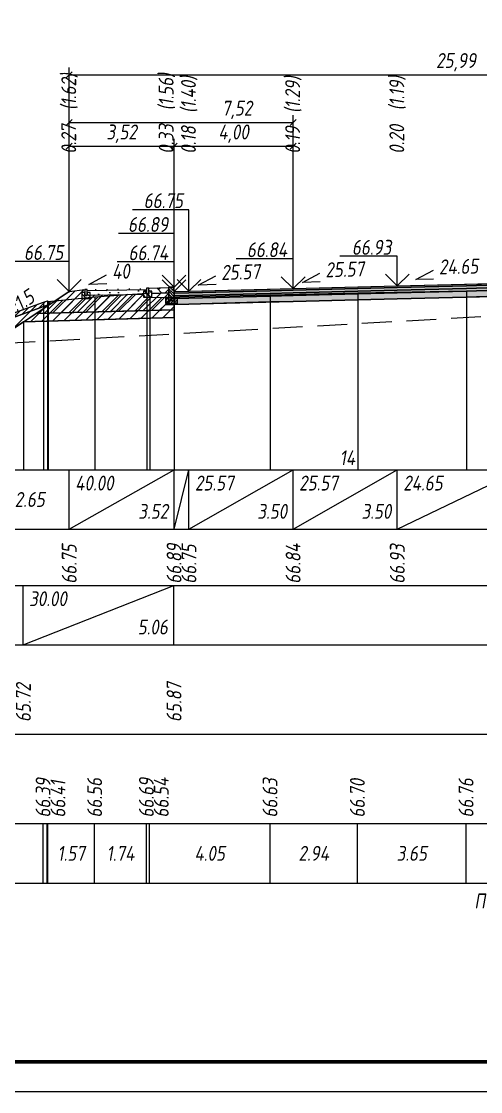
# Model space of a CAD drawing. Extents: x -717 to 1451, y -133302 to 233.
# Drawn here: x 110.2 to 187.4, y -124399.4 to -124219.7 of the extents above; entities that cross this region are included whole.
import ezdxf
from ezdxf.enums import TextEntityAlignment as Align

# ---------------------------------------------------------------- set-up
doc = ezdxf.new("R2010")
doc.units = 0
doc.linetypes.add('штриховая', pattern=[0.75, 0.5, -0.25])
for name, color, linetype in [('Интерполированный поперечник', 2, 'Continuous'), ('КОД_399', 252, 'Continuous'), ('Код_510', 7, 'Continuous'), ('Код_514', 1, 'Continuous'), ('Код_516', 1, 'Continuous'), ('Контур_0', 7, 'Continuous'), ('Контур_2660', 7, 'Continuous'), ('Контур_2665', 7, 'Continuous'), ('Контур_400', 7, 'Continuous'), ('Контур_508', 7, 'Continuous'), ('Контур_512', 7, 'Continuous'), ('Контур_513', 7, 'Continuous'), ('Красный поперечник', 1, 'Continuous'), ('Объём_2501', 7, 'Continuous'), ('Объём_2650', 7, 'Continuous'), ('Объём_2660', 7, 'Continuous'), ('Объём_2661', 7, 'Continuous'), ('Объём_2665', 7, 'Continuous'), ('Объём_2666', 7, 'Continuous'), ('Откосы', 7, 'Continuous'), ('Отметки покрытия', 7, 'Continuous'), ('Подписи поперечников', 7, 'Continuous'), ('Рабочие отметки', 7, 'Continuous'), ('Рабочие отметки доп.', 7, 'Continuous'), ('Слои выравнивания', 7, 'Continuous'), ('Таблица', 7, 'Continuous'), ('Уклоны проезжей части', 7, 'Continuous'), ('Черный поперечник', 3, 'Continuous')]:
    doc.layers.add(name, color=color, linetype=linetype)
for name, color, linetype, true_color in [('Контур_2540', 2, 'Continuous', 0xffff00), ('Контур_2562', 3, 'Continuous', 0x00ff00), ('Контур_2570', 7, 'Continuous', 0x80ff00), ('Контур_2725', 7, 'Continuous', 0x323232), ('Контур_2736', 4, 'Continuous', 0x00ffff), ('Контур_2760', 7, 'Continuous', 0x323232), ('Контур_2761', 7, 'Continuous', 0x323232), ('Контур_2762', 7, 'Continuous', 0x323232), ('Контур_2763', 7, 'Continuous', 0x323232), ('Контур_402', 7, 'Continuous', 0xff6464), ('Контур_703', 4, 'Continuous', 0x00ffff), ('Объём_2520', 7, 'Continuous', 0x80ffff), ('Объём_2540', 2, 'Continuous', 0xffff00), ('Объём_2562', 3, 'Continuous', 0x00ff00), ('Объём_2563', 7, 'Continuous', 0xff8000), ('Объём_2570', 7, 'Continuous', 0x80ff00), ('Объём_2600', 7, 'Continuous', 0x808000), ('Объём_2746', 2, 'Continuous', 0xffff00)]:
    doc.layers.add(name, color=color, linetype=linetype, true_color=true_color)
doc.styles.get("Standard").update_dxf_attribs({"font": 'txt', "height": 2.5})
doc.styles.add('М', font='romand.shx', dxfattribs={"width": 0.8, "oblique": 10, "height": 2.5})
doc.dimstyles.new('ISO-25', dxfattribs={"dimtxt": 2.5, "dimasz": 2.5, "dimexe": 1.25, "dimexo": 0.625, "dimtad": 1, "dimtxsty": 'Standard', "dimcen": 2.5, "dimadec": 0, "dimazin": 0, "dimtfac": 1, "dimtmove": 0, "dimatfit": 3, "dimfxl": 1, "dimarcsym": 0})

# ---------------------------------------------------------------- blocks, each defined once
blk = doc.blocks.new('_Oblique')
at = {"color": 0, "linetype": 'ByBlock', "lineweight": -2}
blk.add_line((-0.5, -0.5), (0.5, 0.5), dxfattribs=at)
blk = doc.blocks.new('*D3933')
at = {"color": 0, "lineweight": -2, "transparency": 16777216}
for p, q in [((118.26, -124264.5), (118.26, -124239.45)), ((135.88, -124264.54), (135.88, -124239.45)), ((118.26, -124240.7), (135.88, -124240.7))]:
    blk.add_line(p, q, dxfattribs=at)
at = {"layer": 'Defpoints', "color": 0, "transparency": 16777216}
for p in [(135.88, -124240.7), (118.26, -124265.12), (135.88, -124265.17)]:
    blk.add_point(p, dxfattribs=at)
at = {"color": 0, "lineweight": -2, "transparency": 16777216, "rotation": 180}
blk.add_blockref('_Oblique', (118.26, -124240.7), dxfattribs=at)
at = {"color": 0, "lineweight": -2, "transparency": 16777216}
blk.add_blockref('_Oblique', (135.88, -124240.7), dxfattribs=at)
at = {"color": 0, "transparency": 16777216, "insert": (127.07, -124238.59), "char_height": 2.5, "width": 10, "attachment_point": 5, "style": 'М'}
blk.add_mtext('3,52', dxfattribs=at)
blk = doc.blocks.new('*D3935')
at = {"color": 0, "lineweight": -2, "transparency": 16777216}
for p, q in [((135.88, -124264.54), (135.88, -124239.45)), ((155.88, -124264.03), (155.88, -124239.45)), ((135.88, -124240.7), (155.88, -124240.7))]:
    blk.add_line(p, q, dxfattribs=at)
at = {"layer": 'Defpoints', "color": 0, "transparency": 16777216}
for p in [(155.88, -124240.7), (155.88, -124264.66), (135.88, -124265.17)]:
    blk.add_point(p, dxfattribs=at)
at = {"color": 0, "lineweight": -2, "transparency": 16777216, "rotation": 180}
blk.add_blockref('_Oblique', (135.88, -124240.7), dxfattribs=at)
at = {"color": 0, "lineweight": -2, "transparency": 16777216}
blk.add_blockref('_Oblique', (155.88, -124240.7), dxfattribs=at)
at = {"color": 0, "transparency": 16777216, "insert": (145.88, -124238.59), "char_height": 2.5, "width": 9.1667, "attachment_point": 5, "style": 'М'}
blk.add_mtext('4,00', dxfattribs=at)
blk = doc.blocks.new('*D3938')
at = {"color": 0, "lineweight": -2, "transparency": 16777216}
for p, q in [((118.26, -124265.25), (118.26, -124235.45)), ((155.88, -124264.03), (155.88, -124235.45)), ((118.26, -124236.7), (155.88, -124236.7))]:
    blk.add_line(p, q, dxfattribs=at)
at = {"layer": 'Defpoints', "color": 0, "transparency": 16777216}
for p in [(155.88, -124236.7), (155.88, -124264.66), (118.26, -124265.87)]:
    blk.add_point(p, dxfattribs=at)
at = {"color": 0, "lineweight": -2, "transparency": 16777216, "rotation": 180}
blk.add_blockref('_Oblique', (118.26, -124236.7), dxfattribs=at)
at = {"color": 0, "lineweight": -2, "transparency": 16777216}
blk.add_blockref('_Oblique', (155.88, -124236.7), dxfattribs=at)
at = {"color": 0, "transparency": 16777216, "insert": (146.46, -124234.59), "char_height": 2.5, "width": 10, "attachment_point": 5, "style": 'М'}
blk.add_mtext('7,52', dxfattribs=at)
blk = doc.blocks.new('*D3939')
at = {"color": 0, "lineweight": -2, "transparency": 16777216}
for p, q in [((118.26, -124265.25), (118.26, -124227.45)), ((118.26, -124228.7), (248.23, -124228.7)), ((248.23, -124262.65), (248.23, -124227.45))]:
    blk.add_line(p, q, dxfattribs=at)
at = {"layer": 'Defpoints', "color": 0, "transparency": 16777216}
for p in [(248.23, -124228.7), (248.23, -124263.28), (118.26, -124265.87)]:
    blk.add_point(p, dxfattribs=at)
at = {"color": 0, "lineweight": -2, "transparency": 16777216, "rotation": 180}
blk.add_blockref('_Oblique', (118.26, -124228.7), dxfattribs=at)
at = {"color": 0, "lineweight": -2, "transparency": 16777216}
blk.add_blockref('_Oblique', (248.23, -124228.7), dxfattribs=at)
at = {"color": 0, "transparency": 16777216, "insert": (183.25, -124226.59), "char_height": 2.5, "width": 12.5, "attachment_point": 5, "style": 'М'}
blk.add_mtext('25,99', dxfattribs=at)
blk = doc.blocks.new('БР100.30.18')
at = {"linetype": 'Continuous', "lineweight": 13}
h = blk.add_hatch(dxfattribs=at)
h.set_pattern_fill('ANSI35', scale=5)
h.set_pattern_definition([(45, (-1504.996, -4799.2297), (-0.88388348, 0.88388348), []), (45, (-1504.1121, -4799.2297), (-0.88388348, 0.88388348), [1.5625, -0.3125, 0, -0.3125])])
h.paths.add_polyline_path([(0.3, 3.47), (1.8, 3.47), (1.8, -1.03), (0, -1.03), (0, 1.97)])
h = blk.add_hatch(dxfattribs=at)
h.set_pattern_fill('ANSI35', scale=5, angle=90)
h.set_pattern_definition([(135, (-1504.996, -4800.7297), (-0.88388348, -0.88388348), []), (135, (-1504.996, -4799.8458), (-0.88388348, -0.88388348), [1.5625, -0.3125, 0, -0.3125])])
h.paths.add_polyline_path([(-1, -0.03), (0, -0.03), (0, -1.03), (1.8, -1.03), (1.8, -0.03), (2.8, -0.03), (2.8, -2.03), (-1, -2.03)])
at = {"color": 7, "lineweight": 30}
blk.add_lwpolyline([(1.8, -1.03), (0, -1.03), (0, 1.97), (0.3, 3.47), (1.8, 3.47)], close=True, dxfattribs=at)
at = {"linetype": 'Continuous'}
blk.add_lwpolyline([(0, -0.03), (-1, -0.03), (-1, -2.03), (2.8, -2.03), (2.8, -0.03), (1.8, -0.03)], dxfattribs=at)

msp = doc.modelspace()

# ---------------------------------------------------------------- hatches: boundary and pattern name
at = {"linetype": 'Continuous'}
h = msp.add_hatch(dxfattribs=at)
h.set_pattern_fill('ANSI31', color=256, scale=15, angle=45, style=0)
h.set_pattern_definition([(90, (-1754.1256, -129218.1722), (-1.875, 3e-16), [])])
h.paths.add_polyline_path([(121.262, -124264.747), (131.258, -124264.541), (131.258, -124264.741), (121.262, -124264.939)])
h = msp.add_hatch(dxfattribs=at)
h.set_pattern_fill('AR-HBONE', color=253, scale=0.3)
h.set_pattern_definition([(45, (-141.6894, -130070.3907), (0, 1.69705627), [3.6, -1.2]), (135, (-140.8408, -130069.5421), (1e-16, 1.69705627), [3.6, -1.2])])
h.paths.add_polyline_path([(131.258, -124264.541), (131.258, -124265.541), (131.258, -124265.541)])
h.paths.add_polyline_path([(134.978, -124264.392), (131.658, -124264.541), (131.658, -124265.041), (132.158, -124265.041), (132.158, -124265.42), (134.979, -124265.293)])
at = {"linetype": 'Continuous', "lineweight": 13}
h = msp.add_hatch(dxfattribs=at)
h.set_pattern_fill('ANSI35', scale=5, angle=90)
h.set_pattern_definition([(135, (-1699.6846, -58537.1192), (-0.883883476, -0.883883476), []), (135, (-1699.6846, -58536.2353), (-0.883883476, -0.883883476), [1.5625, -0.3125, 0, -0.3125])])
h.paths.add_polyline_path([(121.762, -124265.247), (121.262, -124265.247), (121.262, -124265.747), (120.862, -124265.747), (120.862, -124265.247), (120.362, -124265.247), (120.362, -124266.247), (121.762, -124266.247)])
h = msp.add_hatch(dxfattribs=at)
h.set_pattern_fill('ANSI35', scale=5, angle=90)
h.set_pattern_definition([(135, (-1710.0801, -58536.9131), (-0.883883476, -0.883883476), []), (135, (-1710.0801, -58536.0293), (-0.883883476, -0.883883476), [1.5625, -0.3125, 0, -0.3125])])
h.paths.add_polyline_path([(132.158, -124265.041), (131.658, -124265.041), (131.658, -124265.541), (131.258, -124265.541), (131.258, -124265.041), (130.758, -124265.041), (130.758, -124266.041), (132.158, -124266.041)])
at = {"layer": 'КОД_399'}
h = msp.add_hatch(dxfattribs=at)
h.set_pattern_fill('AR-CONC', scale=0.7, angle=45, style=0)
h.set_pattern_definition([(95, (-1754.2075, -129218.2614), (3.860864, 3.2396496), [0.525, -5.775]), (40, (-1754.2075, -129218.2614), (-4.409945, 3.036377), [0.42, -4.62]), (145.45144, (-1753.886, -129217.9914), (-0.549081, 6.2760265), [0.4461813, -4.907995]), (91.1842, (-1755.1975, -129217.2714), (6.101854, 4.4632964), [0.7875, -8.6625]), (141.63564, (-1754.689, -129216.8995), (-0.1953, 9.447982), [0.669272, -7.361996]), (36.18416, (-1755.1975, -129217.2714), (-0.1953, 9.447982), [0.63, -6.93]), (66, (-1754.455, -129217.024), (4.947401, 0.9616773), [0.525, -5.775]), (11, (-1754.455, -129217.024), (-2.38496, 4.793659), [0.42, -4.62]), (116.45144, (-1754.0427, -129216.944), (2.562441, 5.7553363), [0.4461813, -4.907995]), (82.5, (-1754.2075, -129218.2614), (-1.5875523, 1.7079287), [0, -4.564, 0, -4.69, 0, -4.6375]), (52.5, (-1754.2075, -129218.2614), (-0.6501106, 3.2543661), [0, -2.674, 0, -4.459, 0, -1.7675]), (12.5, (-1755.3113, -129219.3652), (2.7539272, 2.5306453), [0, -1.75, 0, -5.46, 0, -7.245]), (2.5, (-1755.8063, -129219.8602), (2.3911299, 3.3821186), [0, -2.275, 0, -3.626, 0, -5.145])])
h.paths.add_polyline_path([(121.762, -124265.247), (121.262, -124265.247), (121.262, -124264.939), (131.258, -124264.741), (131.258, -124265.041), (130.758, -124265.041), (130.758, -124265.501), (121.762, -124265.68)])
at = {"layer": 'Объём_2563'}
h = msp.add_hatch(dxfattribs=at)
h.set_pattern_fill('ANSI31', color=256, scale=0.3)
h.paths.add_polyline_path([(134.379, -124267.295), (133.455, -124268.218), (112.733, -124268.748), (118.264, -124265.061), (120.862, -124264.747), (120.862, -124265.247), (120.362, -124265.247), (120.362, -124266.247), (121.762, -124266.247), (121.762, -124265.68), (130.758, -124265.502), (130.758, -124266.041), (132.158, -124266.041), (132.158, -124265.42), (134.979, -124265.293), (134.98, -124266.107), (134.48, -124266.108), (134.481, -124267.108), (135.879, -124267.106), (135.879, -124267.256)])
h.paths.add_polyline_path([(244.326, -124265.397), (242.826, -124265.408), (242.826, -124263.258), (248.234, -124263.216), (252.756, -124266.23), (245.219, -124266.289)])
at = {"layer": 'Объём_2570'}
h = msp.add_hatch(dxfattribs=at)
h.set_pattern_fill('ANSI31', color=256, scale=0.2)
h.paths.add_polyline_path([(114.716, -124266.766), (114.716, -124267.516), (114.605, -124267.388), (113.926, -124267.616), (105, -124270.848), (105, -124270.098), (113.926, -124266.866), (114.605, -124266.638)])
h.paths.add_polyline_path([(265.512, -124266.188), (248.123, -124266.6), (243.205, -124265.546), (236.467, -124265.158), (234.611, -124264.338), (233.314, -124265.106), (233.314, -124264.356), (234.611, -124263.588), (236.467, -124264.408), (243.205, -124264.796), (248.123, -124265.85), (265.512, -124265.438)])
at = {"layer": 'Объём_2600'}
h = msp.add_hatch(dxfattribs=at)
h.set_pattern_fill('ANSI31', color=6, scale=0.4)
h.paths.add_polyline_path([(135.879, -124269.433), (110.567, -124270.193), (105, -124273.904), (95.019, -124274.463), (113.926, -124267.616), (114.605, -124267.388), (114.716, -124267.516), (114.716, -124266.766), (122.586, -124265.976), (131.282, -124265.363), (131.782, -124266.113), (135.879, -124266.015)])
h.paths.add_polyline_path([(259.54, -124269.419), (257.805, -124269.419), (257.805, -124269.596), (210.315, -124268.171), (210.315, -124264.498), (218.807, -124263.679), (219.72, -124263.683), (228.62, -124264.34), (233.314, -124264.356), (233.314, -124265.106), (234.611, -124264.338), (236.467, -124265.158), (243.205, -124265.546), (248.123, -124266.6), (264.345, -124266.216)])
at = {"layer": 'Слои выравнивания'}
for color, points in [(2, [(135.879, -124265.106), (138.379, -124265.042), (152.051, -124264.693), (155.879, -124264.595), (166.736, -124264.317), (173.379, -124264.147), (184.993, -124263.861), (190.104, -124263.735), (194.129, -124263.636), (194.129, -124263.886), (190.104, -124263.985), (184.993, -124264.111), (173.379, -124264.397), (166.736, -124264.567), (155.879, -124264.845), (152.051, -124264.943), (138.379, -124265.292), (135.879, -124265.356)]), (3, [(135.879, -124265.356), (138.379, -124265.292), (152.051, -124264.943), (155.879, -124264.845), (166.736, -124264.567), (173.379, -124264.397), (184.993, -124264.111), (190.104, -124263.985), (194.129, -124263.886), (194.129, -124264.336), (190.104, -124264.435), (184.993, -124264.561), (173.379, -124264.847), (166.736, -124265.017), (155.879, -124265.295), (152.051, -124265.393), (138.379, -124265.742), (135.879, -124265.806)]), (4, [(135.879, -124265.806), (138.379, -124265.742), (152.051, -124265.393), (155.879, -124265.295), (166.736, -124265.017), (173.379, -124264.847), (184.993, -124264.561), (190.104, -124264.435), (194.129, -124264.336), (194.129, -124264.786), (190.104, -124264.885), (184.993, -124265.011), (173.379, -124265.297), (166.736, -124265.467), (155.879, -124265.745), (152.051, -124265.843), (138.379, -124266.192), (135.879, -124266.256)]), (5, [(135.879, -124266.256), (138.379, -124266.192), (152.051, -124265.843), (155.879, -124265.745), (166.736, -124265.467), (173.379, -124265.297), (184.993, -124265.011), (190.104, -124264.885), (194.129, -124264.786), (194.129, -124265.786), (190.104, -124265.885), (184.993, -124266.011), (173.379, -124266.297), (166.736, -124266.467), (155.879, -124266.745), (152.051, -124266.843), (138.379, -124267.192), (135.879, -124267.256)])]:
    msp.add_hatch(color=color, dxfattribs=at).paths.add_polyline_path(points)

# ---------------------------------------------------------------- linework, layer by layer
at = {"flags": 128}
msp.add_lwpolyline([(-30.054, -124399.421), (389.946, -124399.421), (389.946, -124102.421), (-30.054, -124102.421)], close=True, dxfattribs=at)
at = {"const_width": 0.6, "flags": 128}
msp.add_lwpolyline([(-10.054, -124394.421), (384.946, -124394.421), (384.946, -124107.421), (-10.054, -124107.421)], close=True, dxfattribs=at)
for points in [[(121.262, -124264.747), (120.862, -124264.747), (120.862, -124265.747), (121.262, -124265.747), (121.262, -124264.747)], [(121.262, -124264.939), (131.258, -124264.741)], [(131.658, -124264.541), (131.258, -124264.541), (131.258, -124265.541), (131.658, -124265.541), (131.658, -124264.541)], [(131.658, -124264.541), (134.978, -124264.392), (134.979, -124265.293), (132.158, -124265.42), (132.158, -124265.041), (131.658, -124265.041), (131.658, -124264.541)], [(120.862, -124265.247), (120.362, -124265.247), (120.362, -124266.247), (121.762, -124266.247), (121.762, -124265.247), (121.262, -124265.247), (121.262, -124265.747), (120.862, -124265.747), (120.862, -124265.247)], [(121.762, -124265.68), (130.758, -124265.502)], [(131.258, -124265.041), (130.758, -124265.041), (130.758, -124266.041), (132.158, -124266.041), (132.158, -124265.041), (131.658, -124265.041), (131.658, -124265.541), (131.258, -124265.541), (131.258, -124265.041)]]:
    msp.add_lwpolyline(points)
at = {"layer": 'Интерполированный поперечник', "linetype": 'штриховая', "ltscale": 10, "flags": 128}
msp.add_lwpolyline([(92.566, -124274.6), (248.073, -124265.896)], dxfattribs=at)
at = {"layer": 'Код_510'}
for p, q in [((113.872, -124364.421), (113.872, -124354.421)), ((114.551, -124364.421), (114.551, -124354.421)), ((114.662, -124364.421), (114.662, -124354.421)), ((122.532, -124364.421), (122.532, -124354.421)), ((131.228, -124364.421), (131.228, -124354.421)), ((131.728, -124364.421), (131.728, -124354.421)), ((151.997, -124364.421), (151.997, -124354.421)), ((166.682, -124364.421), (166.682, -124354.421)), ((184.939, -124364.421), (184.939, -124354.421))]:
    msp.add_line(p, q, dxfattribs=at)
at = {"layer": 'Код_514'}
for p, q in [((118.264, -124305), (118.264, -124295)), ((118.264, -124305), (135.879, -124295)), ((135.879, -124305), (135.879, -124295)), ((135.879, -124305), (135.879, -124295)), ((135.879, -124305), (138.379, -124295)), ((138.379, -124305), (138.379, -124295)), ((138.379, -124305), (155.879, -124295)), ((155.879, -124305), (155.879, -124295)), ((155.879, -124305), (173.379, -124295)), ((173.379, -124305), (173.379, -124295)), ((173.379, -124305), (194.129, -124295))]:
    msp.add_line(p, q, dxfattribs=at)
at = {"layer": 'Код_516'}
for p, q in [((110.513, -124324.421), (110.513, -124314.421)), ((110.513, -124324.421), (135.824, -124314.421)), ((135.824, -124324.421), (135.824, -124314.421))]:
    msp.add_line(p, q, dxfattribs=at)
at = {"layer": 'Контур_0', "flags": 128}
for points in [[(118.264, -124265.061), (105, -124273.904), (105, -124273.904), (105, -124273.904), (105, -124273.904), (105, -124273.904), (105, -124273.904), (105, -124273.904), (105, -124273.904), (105, -124273.904), (105, -124273.904), (105, -124273.904), (105, -124273.904), (105, -124273.904), (105, -124273.904), (105, -124273.904)], [(118.264, -124265.061), (105, -124273.904)]]:
    msp.add_lwpolyline(points, dxfattribs=at)
at = {"layer": 'Контур_0', "color": 250, "flags": 128}
for points in [[(112.733, -124268.748), (133.455, -124268.218), (134.379, -124267.295), (135.879, -124267.256)], [(134.379, -124267.295), (135.879, -124267.256), (135.879, -124268.156), (133.455, -124268.218), (134.379, -124267.295), (134.379, -124267.295)]]:
    msp.add_lwpolyline(points, dxfattribs=at)
at = {"layer": 'Контур_2540', "flags": 128}
msp.add_lwpolyline([(135.879, -124269.433), (110.567, -124270.193), (112.733, -124268.748), (135.879, -124268.156), (135.879, -124269.433), (135.879, -124269.433)], dxfattribs=at)
at = {"layer": 'Контур_2562', "flags": 128}
msp.add_lwpolyline([(118.264, -124265.061), (118.264, -124265.061), (118.264, -124265.061), (118.264, -124265.061), (118.264, -124265.061)], dxfattribs=at)
at = {"layer": 'Контур_2570', "flags": 128}
msp.add_lwpolyline([(92.667, -124275.314), (113.926, -124267.616), (114.605, -124267.388), (114.716, -124267.516), (114.716, -124266.766), (122.586, -124265.976), (131.282, -124265.363), (131.782, -124266.113), (152.051, -124265.628), (166.736, -124265.278), (184.993, -124264.983), (194.129, -124264.808), (210.315, -124264.498), (218.807, -124263.679), (219.72, -124263.683), (228.62, -124264.34), (233.314, -124264.356), (233.314, -124265.106), (234.611, -124264.338), (236.467, -124265.158), (243.205, -124265.546), (248.123, -124266.6), (248.123, -124266.6), (290.512, -124265.595)], dxfattribs=at)
at = {"layer": 'Контур_2660', "flags": 128}
msp.add_lwpolyline([(110.567, -124270.193), (135.879, -124269.433)], dxfattribs=at)
at = {"layer": 'Контур_2665', "flags": 128}
msp.add_lwpolyline([(118.264, -124265.061), (118.264, -124265.061)], dxfattribs=at)
at = {"layer": 'Контур_2725', "flags": 128}
msp.add_lwpolyline([(135.879, -124267.256), (138.379, -124267.192), (152.051, -124266.843), (155.879, -124266.745), (166.736, -124266.467), (173.379, -124266.297), (184.993, -124266.011), (190.104, -124265.885), (194.129, -124265.786), (196.039, -124265.771), (210.315, -124265.663)], dxfattribs=at)
at = {"layer": 'Контур_2736', "flags": 128}
msp.add_lwpolyline([(118.264, -124265.061), (105, -124273.904)], dxfattribs=at)
at = {"layer": 'Контур_2760', "flags": 128}
msp.add_lwpolyline([(135.879, -124265.106), (138.379, -124265.042), (152.051, -124264.693), (155.879, -124264.595), (166.736, -124264.317), (173.379, -124264.147), (184.993, -124263.861), (190.104, -124263.735), (194.129, -124263.636), (196.039, -124263.621), (210.315, -124263.513)], dxfattribs=at)
at = {"layer": 'Контур_2761', "flags": 128}
msp.add_lwpolyline([(135.879, -124265.356), (138.379, -124265.292), (152.051, -124264.943), (155.879, -124264.845), (166.736, -124264.567), (173.379, -124264.397), (184.993, -124264.111), (190.104, -124263.985), (194.129, -124263.886), (196.039, -124263.871), (210.315, -124263.763)], dxfattribs=at)
at = {"layer": 'Контур_2762', "flags": 128}
msp.add_lwpolyline([(135.879, -124265.806), (138.379, -124265.742), (152.051, -124265.393), (155.879, -124265.295), (166.736, -124265.017), (173.379, -124264.847), (184.993, -124264.561), (190.104, -124264.435), (194.129, -124264.336), (196.039, -124264.321), (210.315, -124264.213)], dxfattribs=at)
at = {"layer": 'Контур_2763', "flags": 128}
msp.add_lwpolyline([(135.879, -124266.256), (138.379, -124266.192), (152.051, -124265.843), (155.879, -124265.745), (166.736, -124265.467), (173.379, -124265.297), (184.993, -124265.011), (190.104, -124264.885), (194.129, -124264.786), (196.039, -124264.771), (210.315, -124264.663)], dxfattribs=at)
at = {"layer": 'Контур_400', "flags": 128}
msp.add_lwpolyline([(135.879, -124265.106), (138.379, -124265.042), (138.379, -124265.042), (155.879, -124264.595), (155.879, -124264.595), (155.879, -124264.595), (155.879, -124264.595), (173.379, -124264.147), (194.129, -124263.636)], dxfattribs=at)
at = {"layer": 'Контур_402', "flags": 128}
msp.add_lwpolyline([(110.567, -124270.193), (135.879, -124269.433), (135.879, -124267.256), (173.379, -124266.297), (194.129, -124265.786), (210.315, -124265.663), (210.315, -124268.171), (257.805, -124269.596)], dxfattribs=at)
at = {"layer": 'Контур_508', "flags": 128}
msp.add_lwpolyline([(105, -124273.904), (110.567, -124270.193), (135.879, -124269.433), (135.879, -124267.256), (173.379, -124266.297), (194.129, -124265.786), (210.315, -124265.663), (210.315, -124268.171), (257.805, -124269.596), (257.805, -124269.419), (259.54, -124269.419), (265.512, -124265.438)], dxfattribs=at)
at = {"layer": 'Контур_512', "flags": 128}
msp.add_lwpolyline([(105, -124273.904), (110.567, -124270.193), (135.879, -124269.433)], dxfattribs=at)
at = {"layer": 'Контур_513', "flags": 128}
msp.add_lwpolyline([(105, -124273.904), (110.567, -124270.193), (135.879, -124269.433), (135.879, -124267.256), (173.379, -124266.297), (194.129, -124265.786), (210.315, -124265.663), (210.315, -124268.171), (257.805, -124269.596), (257.805, -124269.419), (259.54, -124269.419), (265.512, -124265.438)], dxfattribs=at)
at = {"layer": 'Контур_703', "flags": 128}
msp.add_lwpolyline([(118.264, -124265.061), (105, -124273.904)], dxfattribs=at)
at = {"layer": 'Красный поперечник'}
for p, q in [((138.379, -124265.042), (155.879, -124264.595)), ((155.879, -124264.595), (173.379, -124264.147)), ((173.379, -124264.147), (194.129, -124263.636)), ((105, -124273.904), (118.264, -124265.061)), ((135.879, -124265.106), (138.379, -124265.042)), ((110.567, -124270.193), (110.567, -124295)), ((135.879, -124269.433), (135.879, -124295))]:
    msp.add_line(p, q, dxfattribs=at)
at = {"layer": 'Объём_2501', "flags": 128}
for points in [[(135.879, -124265.106), (138.379, -124265.042), (138.379, -124265.042), (155.879, -124264.595), (155.879, -124264.595), (155.879, -124264.595), (155.879, -124264.595), (173.379, -124264.147), (194.129, -124263.636)], [(135.879, -124265.106), (138.379, -124265.042), (138.379, -124265.042), (155.879, -124264.595)]]:
    msp.add_lwpolyline(points, dxfattribs=at)
at = {"layer": 'Объём_2520', "color": 250, "flags": 128}
msp.add_lwpolyline([(134.379, -124267.295), (135.879, -124267.256), (135.879, -124268.156), (133.455, -124268.218), (134.379, -124267.295), (134.379, -124267.295)], dxfattribs=at)
msp.add_lwpolyline([(134.379, -124267.295), (135.879, -124267.256), (135.879, -124268.156), (133.455, -124268.218), (134.379, -124267.295), (134.379, -124267.295)], dxfattribs=at)
at = {"layer": 'Объём_2540', "flags": 128}
msp.add_lwpolyline([(135.879, -124269.433), (110.567, -124270.193), (112.733, -124268.748), (135.879, -124268.156), (135.879, -124269.433), (135.879, -124269.433)], dxfattribs=at)
msp.add_lwpolyline([(135.879, -124269.433), (110.567, -124270.193), (112.733, -124268.748), (135.879, -124268.156), (135.879, -124269.433), (135.879, -124269.433)], dxfattribs=at)
at = {"layer": 'Объём_2562', "flags": 128}
msp.add_lwpolyline([(118.264, -124265.061), (118.264, -124265.061), (118.264, -124265.061), (118.264, -124265.061), (118.264, -124265.061)], dxfattribs=at)
msp.add_lwpolyline([(118.264, -124265.061), (118.264, -124265.061), (118.264, -124265.061), (118.264, -124265.061), (118.264, -124265.061)], dxfattribs=at)
at = {"layer": 'Объём_2563', "color": 250, "flags": 128}
msp.add_lwpolyline([(134.379, -124267.295), (133.455, -124268.218), (112.733, -124268.748), (118.264, -124265.061), (120.862, -124264.747), (120.862, -124265.247), (120.362, -124265.247), (120.362, -124266.247), (121.762, -124266.247), (121.762, -124265.68), (130.758, -124265.502), (130.758, -124266.041), (132.158, -124266.041), (132.158, -124265.42), (134.979, -124265.293), (134.98, -124266.107), (134.48, -124266.108), (134.481, -124267.108), (135.879, -124267.106), (135.879, -124267.256), (134.379, -124267.295), (134.379, -124267.295)], dxfattribs=at)
at = {"layer": 'Объём_2570', "flags": 128}
msp.add_lwpolyline([(114.716, -124266.766), (114.716, -124267.516), (114.605, -124267.388), (113.926, -124267.616), (105, -124270.848), (105, -124270.098), (113.926, -124266.866), (114.605, -124266.638), (114.716, -124266.766), (114.716, -124266.766)], dxfattribs=at)
msp.add_lwpolyline([(114.716, -124266.766), (114.716, -124267.516), (114.605, -124267.388), (113.926, -124267.616), (105, -124270.848), (105, -124270.098), (113.926, -124266.866), (114.605, -124266.638), (114.716, -124266.766), (114.716, -124266.766)], dxfattribs=at)
at = {"layer": 'Объём_2650', "flags": 128}
msp.add_lwpolyline([(135.879, -124269.433), (110.567, -124270.193), (105, -124273.904), (95.019, -124274.463), (113.926, -124267.616), (114.605, -124267.388), (114.716, -124267.516), (114.716, -124266.766), (122.586, -124265.976), (131.282, -124265.363), (131.782, -124266.113), (135.879, -124266.015), (135.879, -124269.433), (135.879, -124269.433)], dxfattribs=at)
at = {"layer": 'Объём_2650', "color": 6, "flags": 128}
msp.add_lwpolyline([(135.879, -124269.433), (110.567, -124270.193), (105, -124273.904), (95.019, -124274.463), (113.926, -124267.616), (114.605, -124267.388), (114.716, -124267.516), (114.716, -124266.766), (122.586, -124265.976), (131.282, -124265.363), (131.782, -124266.113), (135.879, -124266.015), (135.879, -124269.433), (135.879, -124269.433)], dxfattribs=at)
at = {"layer": 'Объём_2660', "flags": 128}
msp.add_lwpolyline([(110.567, -124270.193), (135.879, -124269.433)], dxfattribs=at)
msp.add_lwpolyline([(110.567, -124270.193), (135.879, -124269.433)], dxfattribs=at)
at = {"layer": 'Объём_2661', "flags": 128}
msp.add_lwpolyline([(118.264, -124265.061), (105, -124273.904)], dxfattribs=at)
msp.add_lwpolyline([(118.264, -124265.061), (105, -124273.904)], dxfattribs=at)
at = {"layer": 'Объём_2665', "flags": 128}
msp.add_lwpolyline([(118.264, -124265.061), (118.264, -124265.061)], dxfattribs=at)
msp.add_lwpolyline([(118.264, -124265.061), (118.264, -124265.061)], dxfattribs=at)
at = {"layer": 'Объём_2666', "flags": 128}
msp.add_lwpolyline([(118.264, -124265.061), (105, -124273.904)], dxfattribs=at)
msp.add_lwpolyline([(118.264, -124265.061), (105, -124273.904)], dxfattribs=at)
at = {"layer": 'Объём_2746', "flags": 128}
msp.add_lwpolyline([(114.716, -124267.516), (114.716, -124267.426), (115.883, -124266.649), (122.586, -124265.976), (131.282, -124265.363), (131.782, -124266.113), (131.782, -124269.556), (110.567, -124270.193), (114.667, -124267.459), (114.716, -124267.516), (114.716, -124267.516)], dxfattribs=at)
msp.add_lwpolyline([(114.716, -124267.516), (114.716, -124267.426), (115.883, -124266.649), (122.586, -124265.976), (131.282, -124265.363), (131.782, -124266.113), (131.782, -124269.556), (110.567, -124270.193), (114.667, -124267.459), (114.716, -124267.516), (114.716, -124267.516)], dxfattribs=at)
at = {"layer": 'Откосы', "color": 1, "flags": 128}
msp.add_lwpolyline([(124.584, -124263.807), (121.586, -124263.927), (124.524, -124262.309)], dxfattribs=at)
at = {"layer": 'Отметки покрытия', "color": 1}
for p, q in [((138.379, -124251.356), (128.9, -124251.356)), ((138.379, -124265.042), (138.379, -124251.356)), ((135.879, -124255.356), (126.522, -124255.356)), ((135.879, -124264.356), (135.879, -124255.356)), ((173.379, -124259.147), (163.714, -124259.147)), ((173.379, -124264.147), (173.379, -124259.147)), ((118.264, -124260.061), (108.895, -124260.061)), ((118.264, -124265.061), (118.264, -124260.061)), ((135.879, -124260.106), (126.301, -124260.106)), ((135.879, -124265.106), (135.879, -124260.106)), ((155.879, -124259.595), (146.302, -124259.595)), ((155.879, -124264.595), (155.879, -124259.595)), ((118.264, -124265.061), (116.264, -124263.061)), ((118.264, -124265.061), (120.264, -124263.061)), ((135.879, -124264.356), (133.879, -124262.356)), ((135.879, -124265.106), (133.879, -124263.106)), ((135.879, -124264.356), (137.879, -124262.356)), ((135.879, -124265.106), (137.879, -124263.106)), ((138.379, -124265.042), (136.379, -124263.042)), ((138.379, -124265.042), (140.379, -124263.042)), ((155.879, -124264.595), (153.879, -124262.595)), ((155.879, -124264.595), (157.879, -124262.595)), ((173.379, -124264.147), (171.379, -124262.147)), ((173.379, -124264.147), (175.379, -124262.147))]:
    msp.add_line(p, q, dxfattribs=at)
at = {"layer": 'Слои выравнивания'}
msp.add_line((135.879, -124265.106), (135.879, -124295), dxfattribs=at)
at = {"layer": 'Слои выравнивания', "color": 2, "flags": 128}
msp.add_lwpolyline([(135.879, -124265.106), (138.379, -124265.042), (152.051, -124264.693), (155.879, -124264.595), (166.736, -124264.317), (173.379, -124264.147), (184.993, -124263.861), (190.104, -124263.735), (194.129, -124263.636), (194.129, -124263.886), (190.104, -124263.985), (184.993, -124264.111), (173.379, -124264.397), (166.736, -124264.567), (155.879, -124264.845), (152.051, -124264.943), (138.379, -124265.292), (135.879, -124265.356)], close=True, dxfattribs=at)
at = {"layer": 'Слои выравнивания', "color": 3, "flags": 128}
msp.add_lwpolyline([(135.879, -124265.356), (138.379, -124265.292), (152.051, -124264.943), (155.879, -124264.845), (166.736, -124264.567), (173.379, -124264.397), (184.993, -124264.111), (190.104, -124263.985), (194.129, -124263.886), (194.129, -124264.336), (190.104, -124264.435), (184.993, -124264.561), (173.379, -124264.847), (166.736, -124265.017), (155.879, -124265.295), (152.051, -124265.393), (138.379, -124265.742), (135.879, -124265.806)], close=True, dxfattribs=at)
at = {"layer": 'Слои выравнивания', "color": 4, "flags": 128}
msp.add_lwpolyline([(135.879, -124265.806), (138.379, -124265.742), (152.051, -124265.393), (155.879, -124265.295), (166.736, -124265.017), (173.379, -124264.847), (184.993, -124264.561), (190.104, -124264.435), (194.129, -124264.336), (194.129, -124264.786), (190.104, -124264.885), (184.993, -124265.011), (173.379, -124265.297), (166.736, -124265.467), (155.879, -124265.745), (152.051, -124265.843), (138.379, -124266.192), (135.879, -124266.256)], close=True, dxfattribs=at)
at = {"layer": 'Слои выравнивания', "color": 5, "flags": 128}
msp.add_lwpolyline([(135.879, -124266.256), (138.379, -124266.192), (152.051, -124265.843), (155.879, -124265.745), (166.736, -124265.467), (173.379, -124265.297), (184.993, -124265.011), (190.104, -124264.885), (194.129, -124264.786), (194.129, -124265.786), (190.104, -124265.885), (184.993, -124266.011), (173.379, -124266.297), (166.736, -124266.467), (155.879, -124266.745), (152.051, -124266.843), (138.379, -124267.192), (135.879, -124267.256)], close=True, dxfattribs=at)
at = {"layer": 'Таблица'}
for p, q in [((80, -124295), (290.512, -124295)), ((80, -124305), (290.512, -124305)), ((80, -124314.421), (290.512, -124314.421)), ((79.946, -124324.421), (290.458, -124324.421)), ((79.946, -124339.421), (290.458, -124339.421)), ((79.946, -124354.421), (290.458, -124354.421)), ((79.946, -124364.421), (290.458, -124364.421))]:
    msp.add_line(p, q, dxfattribs=at)
at = {"layer": 'Уклоны проезжей части', "color": 1, "flags": 128}
for points in [[(124.584, -124263.807), (121.586, -124263.927), (124.524, -124262.309)], [(142.93, -124263.926), (139.931, -124264.002), (142.891, -124262.426)], [(160.43, -124263.478), (157.431, -124263.555), (160.391, -124261.979)], [(179.48, -124262.997), (176.481, -124263.071), (179.443, -124261.497)]]:
    msp.add_lwpolyline(points, dxfattribs=at)
at = {"layer": 'Черный поперечник', "color": 7}
for p, q in [((114.605, -124266.638), (114.605, -124295)), ((122.586, -124265.976), (122.586, -124295)), ((131.282, -124265.363), (131.282, -124295)), ((131.782, -124266.113), (131.782, -124295)), ((152.051, -124265.628), (152.051, -124295)), ((166.736, -124265.278), (166.736, -124295)), ((184.993, -124264.983), (184.993, -124295)), ((113.926, -124266.866), (113.926, -124295)), ((114.716, -124266.766), (114.716, -124295))]:
    msp.add_line(p, q, dxfattribs=at)
at = {"layer": 'Черный поперечник', "flags": 128}
msp.add_lwpolyline([(80, -124275), (92.667, -124274.564), (113.926, -124266.866), (114.605, -124266.638), (114.716, -124266.766), (122.586, -124265.976), (131.282, -124265.363), (131.782, -124266.113), (152.051, -124265.628), (166.736, -124265.278), (184.993, -124264.983), (194.129, -124264.808), (210.315, -124264.498), (218.807, -124263.679), (219.72, -124263.683), (228.62, -124264.34), (233.314, -124264.356), (234.611, -124263.588), (236.467, -124264.408), (243.205, -124264.796), (248.123, -124265.85), (290.512, -124264.845)], dxfattribs=at)

# ---------------------------------------------------------------- block references
at = {"lineweight": 18, "xscale": -0.5, "yscale": 0.5, "zscale": 0.5, "rotation": 0.05553677703885818}
msp.add_blockref('БР100.30.18', (135.88, -124266.09), dxfattribs=at)

# ---------------------------------------------------------------- texts
at = {"layer": 'Код_510', "style": 'М', "oblique": 10, "width": 0.8}
for s, p in [('66.39', (113.872, -124353.421)), ('66.41', (116.372, -124353.421)), ('66.56', (122.532, -124353.421)), ('66.69', (131.228, -124353.421)), ('66.54', (133.728, -124353.421)), ('66.63', (151.997, -124353.421)), ('66.70', (166.682, -124353.421)), ('66.76', (184.939, -124353.421))]:
    msp.add_text(s, height=2.5, rotation=90, dxfattribs=at).set_placement(p, align=Align.MIDDLE_LEFT)
for s, p in [('1.57', (118.597, -124359.421)), ('1.74', (126.88, -124359.421)), ('4.05', (141.863, -124359.421)), ('2.94', (159.34, -124359.421)), ('3.65', (175.81, -124359.421))]:
    msp.add_text(s, height=2.5, dxfattribs=at).set_placement(p, align=Align.MIDDLE_CENTER)
at = {"layer": 'Код_514', "style": 'М', "oblique": 10, "width": 0.8}
for s, p in [('40.00', (119.264, -124296)), ('25.57', (139.379, -124296)), ('25.57', (156.879, -124296)), ('24.65', (174.379, -124296))]:
    msp.add_text(s, height=2.5, dxfattribs=at).set_placement(p, align=Align.TOP_LEFT)
msp.add_text('2.65', height=2.5, dxfattribs=at).set_placement((111.632, -124300), align=Align.MIDDLE_CENTER)
for s, p in [('3.52', (134.879, -124304)), ('3.50', (154.879, -124304)), ('3.50', (172.379, -124304))]:
    msp.add_text(s, height=2.5, dxfattribs=at).set_placement(p, align=Align.BOTTOM_RIGHT)
for s, p in [('66.75', (118.264, -124314.161)), ('66.89', (135.879, -124314.161)), ('66.75', (138.379, -124314.161)), ('66.84', (155.879, -124314.161)), ('66.93', (173.379, -124314.161))]:
    msp.add_text(s, height=2.5, rotation=90, dxfattribs=at).set_placement(p, align=Align.MIDDLE_LEFT)
at = {"layer": 'Код_516', "style": 'М', "oblique": 10, "width": 0.8}
msp.add_text('30.00', height=2.5, dxfattribs=at).set_placement((111.513, -124315.421), align=Align.TOP_LEFT)
msp.add_text('5.06', height=2.5, dxfattribs=at).set_placement((134.824, -124323.421), align=Align.BOTTOM_RIGHT)
for s, p in [('65.72', (110.567, -124337.371)), ('65.87', (135.879, -124337.371))]:
    msp.add_text(s, height=2.5, rotation=90, dxfattribs=at).set_placement(p, align=Align.MIDDLE_LEFT)
at = {"layer": 'Откосы', "color": 1, "style": 'М', "oblique": 10, "width": 0.8}
for s, rotation, p in [('40', 2.29061, (127.032, -124263.709)), ('1:1.5', 33.69007, (111.078, -124268.65))]:
    msp.add_text(s, height=2.5, rotation=rotation, dxfattribs=at).set_placement(p, align=Align.BOTTOM_CENTER)
at = {"layer": 'Отметки покрытия', "color": 1, "style": 'М', "oblique": 10, "width": 0.8}
for s, p in [('66.75', (137.379, -124251.834)), ('66.89', (134.879, -124255.834)), ('66.75', (117.264, -124260.539)), ('66.74', (134.879, -124260.584)), ('66.84', (154.879, -124260.073)), ('66.93', (172.379, -124259.662))]:
    msp.add_text(s, height=2.5, dxfattribs=at).set_placement(p, align=Align.BOTTOM_RIGHT)
at = {"layer": 'Подписи поперечников', "style": 'М', "oblique": 10, "width": 0.8}
msp.add_text('ПК 79+00.00', height=2.5, dxfattribs=at).set_placement((194.074, -124369.421), align=Align.BOTTOM_CENTER)
at = {"layer": 'Рабочие отметки', "color": 1, "style": 'М', "oblique": 10, "width": 0.8}
for s, p in [('0.27', (118.186, -124241.966)), ('0.33', (134.551, -124241.966)), ('0.18', (138.301, -124241.966)), ('0.19', (155.801, -124241.966)), ('0.20', (173.301, -124241.966))]:
    msp.add_text(s, height=2.5, rotation=90, dxfattribs=at).set_placement(p, align=Align.MIDDLE_LEFT)
at = {"layer": 'Рабочие отметки доп.', "color": 1, "style": 'М', "oblique": 10, "width": 0.8}
for s, p in [('(1.62)', (118.186, -124234.616)), ('(1.56)', (134.551, -124234.666)), ('(1.40)', (138.301, -124235.116)), ('(1.29)', (155.801, -124235.116)), ('(1.19)', (173.301, -124234.666))]:
    msp.add_text(s, height=2.5, rotation=90, dxfattribs=at).set_placement(p, align=Align.MIDDLE_LEFT)
at = {"layer": 'Слои выравнивания', "style": 'М', "oblique": 10, "width": 0.8}
msp.add_text('14', height=2.5, dxfattribs=at).set_placement((165.004, -124295), align=Align.BOTTOM_CENTER)
at = {"layer": 'Уклоны проезжей части', "color": 1, "style": 'М', "oblique": 10, "width": 0.8}
for s, rotation, p in [('40', 2.29061, (127.032, -124263.709)), ('25.57', 1.46501, (147.103, -124263.819)), ('25.57', 1.46501, (164.603, -124263.371)), ('24.65', 1.41208, (183.729, -124262.892)), ('1:1.5', 33.69007, (111.078, -124268.65))]:
    msp.add_text(s, height=2.5, rotation=rotation, dxfattribs=at).set_placement(p, align=Align.BOTTOM_CENTER)

# ---------------------------------------------------------------- dimensions: what is measured, and where the dimension line sits
at = {"color": 5}
for base, p1, p2, picture, middle in [((248.234, -124228.698), (118.264, -124265.873), (248.234, -124263.278), '*D3939', (183.249, -124226.585)), ((135.879, -124240.698), (118.264, -124265.123), (135.879, -124265.169), '*D3933', (127.072, -124238.585)), ((155.879, -124240.698), (135.879, -124265.169), (155.879, -124264.657), '*D3935', (145.879, -124238.585))]:
    dim = msp.add_linear_dim(base=base, p1=p1, p2=p2, angle=180, dimstyle='ISO-25', override={"dimasz": 1, "dimlfac": 0.2, "dimzin": 0, "dimtxsty": 'М', "dimblk1": 'Oblique', "dimblk2": 'Oblique', "dimsah": 1}, dxfattribs=at)
    dim.commit()
    dim.dimension.update_dxf_attribs({"geometry": picture, "text_midpoint": middle})
dim = msp.add_linear_dim(base=(155.879, -124236.698), p1=(118.264, -124265.873), p2=(155.879, -124264.657), angle=180, dimstyle='ISO-25', override={"dimasz": 1, "dimlfac": 0.2, "dimzin": 0, "dimtxsty": 'М', "dimblk1": 'Oblique', "dimblk2": 'Oblique', "dimsah": 1}, dxfattribs=at)
dim.commit()
dim.dimension.update_dxf_attribs({"geometry": '*D3938', "text_midpoint": (146.457, -124236.698), "dimtype": 160})

doc.saveas('drawing.dxf')
